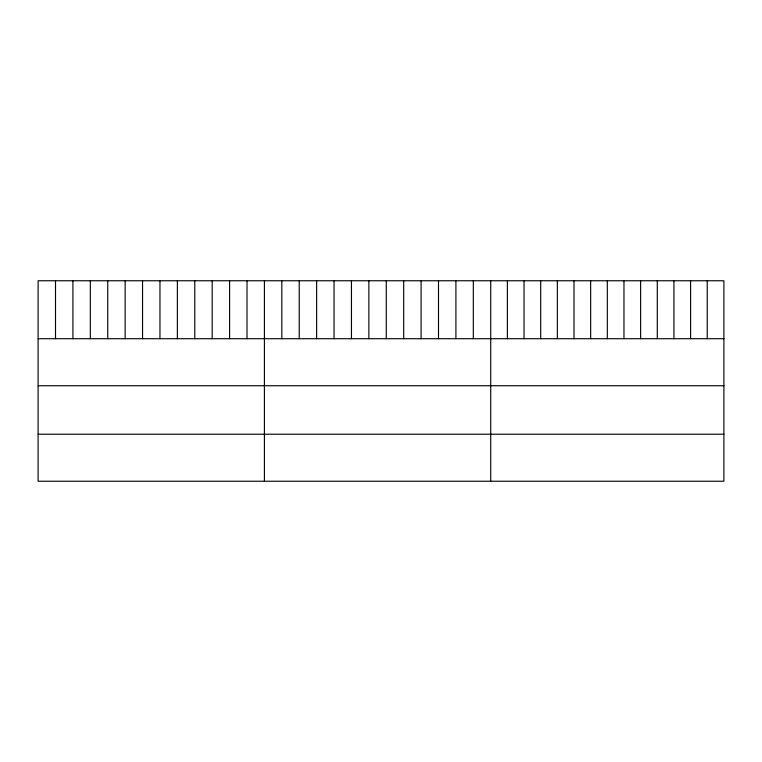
<?xml version="1.0" encoding="UTF-8"?>
<svg xmlns="http://www.w3.org/2000/svg" width="762" height="762" viewBox="0 0 762 762"><rect width="100%" height="100%" fill="white"/><g stroke="black" fill="none" stroke-linecap="round" stroke-linejoin="round"><path stroke-width="1.14" d="M723.9 338.709L723.9 481.241L38.1 481.241L38.1 280.759L723.9 280.759L723.9 338.709L38.1 338.709M38.1 385.743L723.9 385.743M38.1 434.207L723.9 434.207M707.241 280.759L707.241 338.709M690.591 280.759L690.591 338.709M673.932 280.759L673.932 338.709M657.282 280.759L657.282 338.709M640.623 280.759L640.623 338.709M623.973 280.759L623.973 338.709M607.314 280.759L607.314 338.709M590.655 280.759L590.655 338.709M574.005 280.759L574.005 338.709M557.346 280.759L557.346 338.709M540.696 280.759L540.696 338.709M524.037 280.759L524.037 338.709M507.387 280.759L507.387 338.709M490.728 280.759L490.728 481.241M473.316 280.759L473.316 338.709M455.914 280.759L455.914 338.709M438.502 280.759L438.502 338.709M421.091 280.759L421.091 338.709M403.689 280.759L403.689 338.709M386.277 280.759L386.277 338.709M368.865 280.759L368.865 338.709M351.453 280.759L351.453 338.709M334.051 280.759L334.051 338.709M316.64 280.759L316.64 338.709M299.228 280.759L299.228 338.709M281.826 280.759L281.826 338.709M264.414 280.759L264.414 481.241M247.002 280.759L247.002 338.709M229.6 280.759L229.6 338.709M212.188 280.759L212.188 338.709M194.777 280.759L194.777 338.709M177.375 280.759L177.375 338.709M159.963 280.759L159.963 338.709M142.551 280.759L142.551 338.709M125.139 280.759L125.139 338.709M107.737 280.759L107.737 338.709M90.326 280.759L90.326 338.709M72.914 280.759L72.914 338.709M55.512 280.759L55.512 338.709"/></g></svg>
